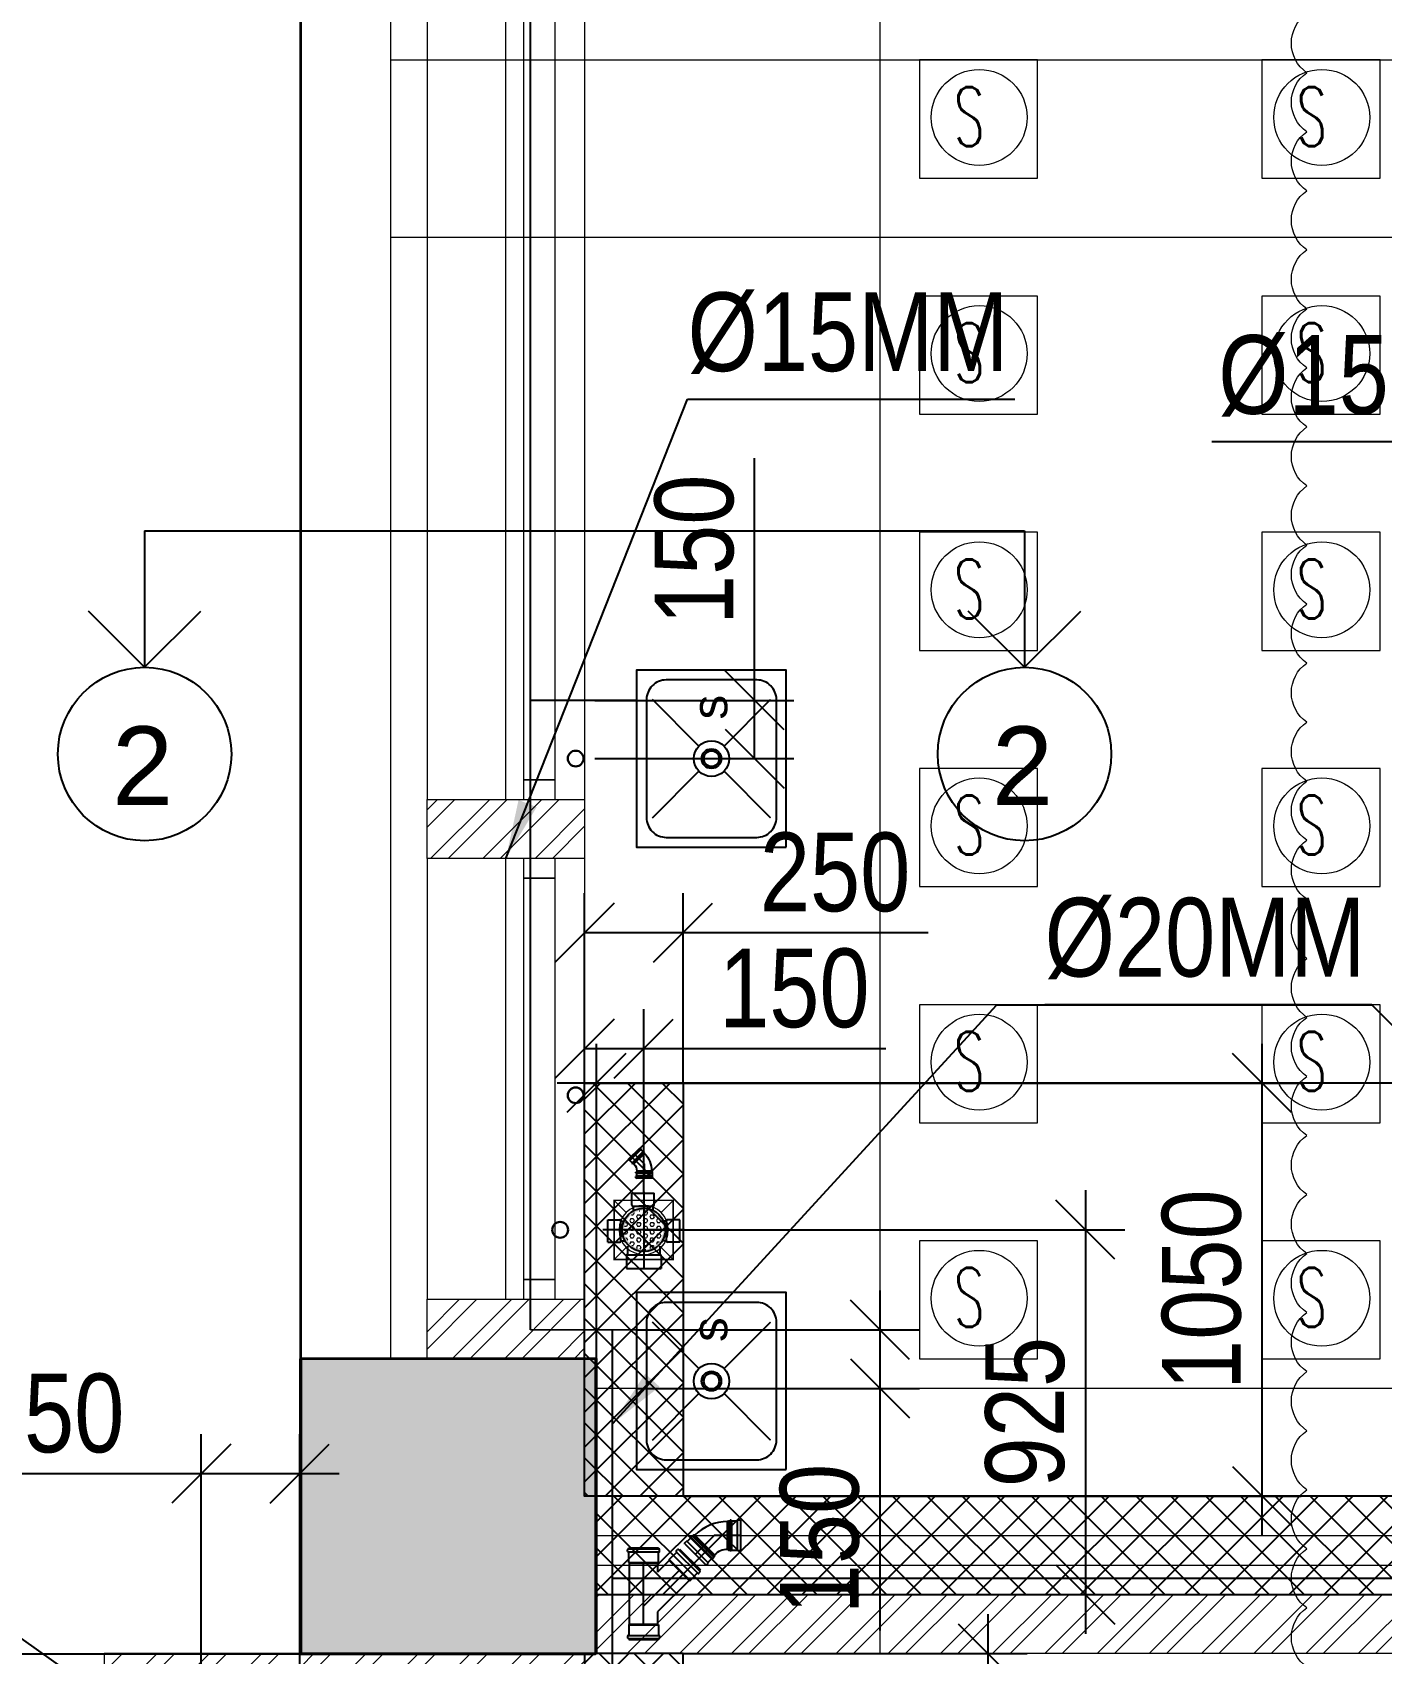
# Model space of a CAD drawing. Header units: inches. Extents: x 5899882 to 5988838, y -468923 to -96891.
# Drawn here: x 5957401 to 5960827, y -293920 to -289802 of the extents above; entities that cross this region are included whole.
import ezdxf
from ezdxf.enums import TextEntityAlignment as Align

# ---------------------------------------------------------------- set-up
doc = ezdxf.new("R2010")
doc.units = ezdxf.units.IN
doc.header["$MEASUREMENT"] = 0
doc.linetypes.add('1', pattern=[0])
doc.layers.get('Defpoints').update_dxf_attribs({"color": 8})
for name, color, linetype in [('0- SLC ARCH LAYOUT', 7, 'Continuous'), ('0- SLC DIMENSION', 7, 'Continuous'), ('0- SLC HIDE BOX & CUTOUT', 6, 'Continuous'), ('0-SLC RCC 2ND. FLOOR', 7, 'Continuous'), ('0-SLC-40 MM Waste water pipe', 3, 'Continuous'), ('0-SLC-75MM WASTE PIPE', 6, 'Continuous'), ('0-SLC-DOMESTIC LINE', 5, 'DOMESTIC_LINE'), ('0-SLC-Multi nahani trap', 6, 'Continuous'), ('0-SLC-Raised portion', 1, 'Continuous'), ('0-SLC-Toilet fixture', 5, 'Continuous')]:
    doc.layers.add(name, color=color, linetype=linetype)
for name, color, linetype, lineweight in [('0-SLC-100 mm Multi nahani trap jali', 253, 'Continuous', 13), ('ARCL-HATCH-B', 8, 'Continuous', 5), ('ARLC-COL', 8, 'Continuous', 30), ('ARLC-DIMF', 8, 'Continuous', 5), ('ARLC-DOOR-W', 8, 'Continuous', 5), ('ARLC-ELE0', 8, 'Continuous', 9), ('ARLC-FUR (NOMN)', 8, 'Continuous', 9), ('ARLC-FURN', 8, 'Continuous', 9), ('ARLC-HATCH-C', 8, 'Continuous', 5), ('ARLC-SINK', 8, 'Continuous', 9), ('ARLC-WALL', 8, 'Continuous', 15)]:
    doc.layers.add(name, color=color, linetype=linetype, lineweight=lineweight)
doc.styles.add('ARIAL', font='tahoma.ttf')
doc.styles.add('LT0050R', font='arial.ttf', dxfattribs={"height": 120})
doc.styles.add('RS', font='simplex8.shx', dxfattribs={"width": 0.6, "height": 150})
doc.styles.get("Standard").update_dxf_attribs({"font": 'arial.ttf'})
doc.styles.add('swis cn bt', font='swissc.ttf')
doc.linetypes.add('DOMESTIC_LINE', pattern='A,0.5,-0.2,["DWS",ARIAL,S=0.1,R=0,X=-0.1,Y=-0.05],-0.25', length=0.95)
doc.dimstyles.new('LT0050R', dxfattribs={"dimtxt": 120, "dimasz": 80, "dimexe": 80, "dimexo": 50, "dimgap": 80, "dimtad": 0, "dimdec": 0, "dimzin": 0, "dimdsep": 46, "dimtxsty": 'LT0050R', "dimblk": 'ARCHTICK', "dimcen": 1, "dimdle": 80, "dimclrd": 252, "dimclre": 252, "dimclrt": 240, "dimadec": 0, "dimazin": 0, "dimtfac": 1, "dimtdec": 0, "dimtofl": 0, "dimtmove": 1, "dimatfit": 3, "dimfxl": 1, "dimtolj": 1, "dimtzin": 0, "dimlwd": -1, "dimlwe": -1, "dimarcsym": 0})
doc.dimstyles.new('SLC', dxfattribs={"dimtxt": 200, "dimasz": 150, "dimexe": 100, "dimexo": 0, "dimgap": 50, "dimtad": 1, "dimdec": 0, "dimrnd": 5, "dimzin": 1, "dimdsep": 46, "dimtxsty": 'swis cn bt', "dimblk": 'OBLIQUE', "dimcen": 60, "dimdle": 100, "dimclrd": 256, "dimclre": 256, "dimclrt": 256, "dimazin": 0, "dimtfac": 1, "dimtdec": 0, "dimtofl": 0, "dimtmove": 0, "dimatfit": 3, "dimfxl": 0.18, "dimtolj": 1, "dimtzin": 0, "dimarcsym": 0})
pattern_1 = [(45, (-5806111.7, 109613.3), (-66.2912607, 66.2912607), []), (45, (-5806067.505, 109613.3), (-66.2912607, 66.2912607), [])]

# ---------------------------------------------------------------- blocks, each defined once
blk = doc.blocks.new('sk')
for p, q in [((5826975.9, -135444.1), (5827094.1, -135562.3)), ((5827157.8, -135562.3), (5827275.9, -135444.1)), ((5826975.9, -135744.1), (5827094.1, -135625.9)), ((5827157.8, -135625.9), (5827275.9, -135744.1))]:
    blk.add_line(p, q)
for radius in [45, 25]:
    blk.add_circle((5827125.9, -135594.1), radius)
at = {"layer": 'ARLC-SINK'}
blk.add_lwpolyline([(5826900.9, -135784.1), (5827350.9, -135784.1), (5827350.9, -135404.1), (5826900.9, -135404.1)], close=True, dxfattribs=at)
blk.add_lwpolyline([(5826975.9, -135759.1), (5827275.9, -135759.1, 0.414214), (5827325.9, -135709.1), (5827325.9, -135479.1, 0.414214), (5827275.9, -135429.1), (5826975.9, -135429.1, 0.414214), (5826925.9, -135479.1), (5826925.9, -135709.1, 0.414214)], format="xyb", close=True, dxfattribs=at)
blk.add_text('s', height=90, dxfattribs=at).set_placement((5827225.2, -135634.2))
blk = doc.blocks.new('A$C3DAD2E9A')
at = {"layer": 'ARCL-HATCH-B'}
h = blk.add_hatch(dxfattribs=at)
h.set_pattern_fill('ANSI32', color=256, scale=250)
h.set_pattern_definition(pattern_1)
h.paths.add_polyline_path([(13617.2, -17703.5), (13217.2, -17703.5), (13217.2, -17853.5), (13617.2, -17853.5)])
h = blk.add_hatch(dxfattribs=at)
h.set_pattern_fill('ANSI32', color=256, scale=250)
h.set_pattern_definition(pattern_1)
h.paths.add_polyline_path([(13617.2, -18973.5), (13217.2, -18973.5), (13217.2, -19123.5), (13617.2, -19123.5)])
h = blk.add_hatch(dxfattribs=at)
h.set_pattern_fill('ANSI32', color=256, scale=250)
h.set_pattern_definition(pattern_1)
h.paths.add_polyline_path([(16597.2, -19723.5), (13647.2, -19723.5), (13647.2, -19873.5), (16597.2, -19873.5)])
h = blk.add_hatch(dxfattribs=at)
h.set_pattern_fill('ANSI32', color=256, scale=250)
h.set_pattern_definition(pattern_1)
h.paths.add_polyline_path([(12897.2, -19873.5), (12397.2, -19873.5), (12397.2, -19998.5), (12897.2, -19998.5)])
h = blk.add_hatch(dxfattribs=at)
h.set_pattern_fill('ANSI32', color=256, scale=250)
h.set_pattern_definition(pattern_1)
h.paths.add_polyline_path([(13617.2, -19873.5), (12897.2, -19873.5), (12897.2, -19998.5), (13617.2, -19998.5)])
at = {"layer": 'ARLC-HATCH-C', "ltscale": 0.1}
h = blk.add_hatch(color=256, dxfattribs=at)
h.paths.add_polyline_path([(34047.2, -40173.5), (34797.2, -40173.5), (34797.2, -39823.5), (34247.2, -39823.5), (34047.2, -39823.5)])
h.paths.add_polyline_path([(11935.3, -19022.5), (11935.3, -19405.4), (12979.4, -19405.4), (12979.4, -19022.5)], flags=24)
h.paths.add_polyline_path([(11923.7, -32840.6), (11923.7, -33223.5), (12995.6, -33223.5), (12995.6, -32840.6)], flags=24)
h.paths.add_polyline_path([(11923.7, -39615.4), (11923.7, -39998.5), (12993.9, -39998.5), (12993.9, -39615.4)], flags=24)
blk.add_hatch(color=256, dxfattribs=at).paths.add_polyline_path([(12897.2, -19123.5), (12897.2, -19873.5), (13647.2, -19873.5), (13647.2, -19123.5)])
at = {"layer": 'ARLC-COL'}
blk.add_lwpolyline([(13647.2, -19123.5), (12897.2, -19123.5), (12897.2, -19873.5), (13647.2, -19873.5)], close=True, dxfattribs=at)
at = {"layer": 'ARLC-DIMF'}
blk.add_line((13647.2, -19573.5), (21497.2, -19573.5), dxfattribs=at)
blk.add_lwpolyline([(15451.1, -19907.3, -0.520567), (15451.1, -19757.3, -0.520567), (15451.1, -19607.3, -0.520567), (15451.1, -19457.3, -0.520567), (15451.1, -19307.3, -0.520567), (15451.1, -19157.3, -0.520567), (15451.1, -19007.3, -0.520567), (15451.1, -18857.3, -0.520567), (15451.1, -18707.3, -0.520567), (15451.1, -18557.3, -0.520567), (15451.1, -18407.3, -0.520567), (15451.1, -18257.3, -0.520567), (15451.1, -18107.3, -0.520567), (15451.1, -17957.3, -0.520567), (15451.1, -17807.3, -0.520567), (15451.1, -17657.3, -0.520567), (15451.1, -17507.3, -0.520567), (15451.1, -17357.3, -0.520567), (15451.1, -17207.3, -0.520567), (15451.1, -17057.3, -0.520567), (15451.1, -16907.3, -0.520567), (15451.1, -16757.3, -0.520567), (15451.1, -16607.3, -0.520567), (15451.1, -16457.3, -0.520567), (15451.1, -16307.3, -0.520567), (15451.1, -16157.3, -0.520567), (15451.1, -16007.3, -0.520567), (15451.1, -15857.3, -0.520567), (15451.1, -15707.3, -0.520567)], format="xyb", dxfattribs=at)
at = {"layer": 'ARLC-DOOR-W'}
for points in [[(13542.2, -14443.5), (13462.2, -14443.5), (13462.2, -17653.5), (13542.2, -17653.5)], [(13462.2, -17653.5), (13462.2, -17703.5), (13542.2, -17703.5), (13542.2, -17653.5)], [(13462.2, -17853.5), (13462.2, -17903.5), (13542.2, -17903.5), (13542.2, -17853.5)], [(13542.2, -17903.5), (13462.2, -17903.5), (13462.2, -18923.5), (13542.2, -18923.5)], [(13462.2, -18923.5), (13462.2, -18973.5), (13542.2, -18973.5), (13542.2, -18923.5)]]:
    blk.add_lwpolyline(points, close=True, dxfattribs=at)
at = {"layer": 'ARLC-ELE0'}
for p, q in [((12897.2, -12973.5), (12897.2, -19123.5)), ((12897.2, -12975), (12897.2, -19125)), ((13217.2, -14393.5), (13217.2, -17703.5)), ((13217.2, -17853.5), (13217.2, -18973.5))]:
    blk.add_line(p, q, dxfattribs=at)
at = {"layer": 'ARLC-ELE0', "ltscale": 0.006}
for p, q in [((13217.2, -14393.5), (13217.2, -17703.5)), ((13617.2, -14393.5), (13617.2, -17703.5)), ((13217.2, -17853.5), (13217.2, -18973.5)), ((13617.2, -17853.5), (13617.2, -18973.5))]:
    blk.add_line(p, q, dxfattribs=at)
at = {"layer": 'ARLC-FUR (NOMN)'}
for centre in [(14619.2, -15970.9), (15489.2, -15970.9), (14619.2, -16570.9), (15489.2, -16570.9), (14619.2, -17170.9), (15489.2, -17170.9), (14619.2, -17770.9), (15489.2, -17770.9), (14619.2, -18370.9), (15489.2, -18370.9), (14619.2, -18970.9), (15489.2, -18970.9)]:
    blk.add_circle(centre, 121.8, dxfattribs=at)
at = {"layer": 'ARLC-FURN'}
blk.add_line((14367.3, -12700), (14367.3, -19875), dxfattribs=at)
for points in [[(14467.3, -16125), (14767.3, -16125), (14767.3, -15825), (14467.3, -15825)], [(15337.3, -16125), (15637.3, -16125), (15637.3, -15825), (15337.3, -15825)], [(14467.3, -16725), (14767.3, -16725), (14767.3, -16425), (14467.3, -16425)], [(15337.3, -16725), (15637.3, -16725), (15637.3, -16425), (15337.3, -16425)], [(14467.3, -17325), (14767.3, -17325), (14767.3, -17025), (14467.3, -17025)], [(15337.3, -17325), (15637.3, -17325), (15637.3, -17025), (15337.3, -17025)], [(14467.3, -17925), (14767.3, -17925), (14767.3, -17625), (14467.3, -17625)], [(15337.3, -17925), (15637.3, -17925), (15637.3, -17625), (15337.3, -17625)], [(14467.3, -18525), (14767.3, -18525), (14767.3, -18225), (14467.3, -18225)], [(15337.3, -18525), (15637.3, -18525), (15637.3, -18225), (15337.3, -18225)], [(14467.3, -19125), (14767.3, -19125), (14767.3, -18825), (14467.3, -18825)], [(15337.3, -19125), (15637.3, -19125), (15637.3, -18825), (15337.3, -18825)]]:
    blk.add_lwpolyline(points, close=True, dxfattribs=at)
at = {"layer": 'ARLC-WALL', "ltscale": 0.005}
for p, q in [((13417.2, -17703.5), (13417.2, -14393.5)), ((13417.2, -18973.5), (13417.2, -17853.5))]:
    blk.add_line(p, q, dxfattribs=at)
at = {"layer": 'ARLC-WALL', "ltscale": 0.1}
for p, q in [((17797.2, -19723.5), (13647.2, -19723.5)), ((16747.2, -19873.5), (13647.2, -19873.5))]:
    blk.add_line(p, q, dxfattribs=at)
at = {"layer": 'ARLC-WALL'}
for points in [[(13217.2, -17703.5), (13617.2, -17703.5), (13617.2, -17853.5), (13217.2, -17853.5)], [(13217.2, -18973.5), (13617.2, -18973.5), (13617.2, -19123.5), (13217.2, -19123.5)], [(13617.2, -19873.5), (12397.2, -19873.5), (12397.2, -19998.5), (13617.2, -19998.5)]]:
    blk.add_lwpolyline(points, close=True, dxfattribs=at)
at = {"layer": 'ARLC-SINK', "rotation": 90}
for p in [(-121654.7, -5844725.9), (-121654.7, -5846307.2)]:
    blk.add_blockref('sk', p, dxfattribs=at)
at = {"layer": 'ARLC-FUR (NOMN)', "style": 'RS', "width": 0.6}
for p in [(14555, -16043.7), (15425, -16043.7), (14555, -16643.7), (15425, -16643.7), (14555, -17243.7), (15425, -17243.7), (14555, -17843.7), (15425, -17843.7), (14555, -18443.7), (15425, -18443.7), (14555, -19043.7), (15425, -19043.7)]:
    blk.add_text('S ', height=150, dxfattribs=at).set_placement(p)
blk = doc.blocks.new('sink22')
at = {"color": 0}
for p, q in [((-150, 150), (-31.8, 31.8)), ((-150, 150), (-31.8, 31.8)), ((31.8, 31.8), (150, 150)), ((31.8, 31.8), (150, 150)), ((-150, -150), (-31.8, -31.8)), ((-150, -150), (-31.8, -31.8)), ((31.8, -31.8), (150, -150)), ((31.8, -31.8), (150, -150))]:
    blk.add_line(p, q, dxfattribs=at)
blk.add_lwpolyline([(-225, -190), (225, -190), (225, 190), (-225, 190)], close=True, dxfattribs=at)
blk.add_lwpolyline([(-150, -165), (150, -165, 0.414214), (200, -115), (200, 115, 0.414214), (150, 165), (-150, 165, 0.414214), (-200, 115), (-200, -115, 0.414214)], format="xyb", close=True, dxfattribs=at)
for radius in [45, 45, 25, 25]:
    blk.add_circle((0, 0), radius, dxfattribs=at)
blk = doc.blocks.new('FD COVER')
at = {"layer": '0-SLC-100 mm Multi nahani trap jali'}
h = blk.add_hatch(color=1, dxfattribs=at)
h.paths.add_polyline_path([(52.4, 0, 1), (-52.4, 0, 1)])
h.paths.add_polyline_path([(-49.7, 0, -1), (49.7, 0, -1)], flags=16)
h = blk.add_hatch(dxfattribs=at)
h.set_pattern_fill('HEX', color=1, scale=45.193777, style=0)
h.set_pattern_definition([(0, (-4759.384, 4380.386), (0, 9.78474), [5.649222, -11.298444]), (120, (-4759.384, 4380.386), (-8.473833, -4.89237), [5.649222, -11.298444]), (60, (-4753.735, 4380.386), (-8.473833, 4.89237), [5.649222, -11.298444])])
h.paths.add_polyline_path([(-49.7, 0, 1), (49.7, 0, 1)])
at = {"layer": '0-SLC-100 mm Multi nahani trap jali', "color": 1, "ltscale": 3}
for p, q in [((-75, 75), (-44.2, 44.2)), ((75, 75), (44.2, 44.2)), ((-44.2, -44.2), (-75, -75)), ((44.2, -44.2), (75, -75))]:
    blk.add_line(p, q, dxfattribs=at)
at = {"layer": '0-SLC-100 mm Multi nahani trap jali', "color": 1, "ltscale": 3, "const_width": 3.75}
blk.add_lwpolyline([(-75, -75), (75, -75), (75, 75), (-75, 75)], close=True, dxfattribs=at)
at = {"layer": '0-SLC-100 mm Multi nahani trap jali', "color": 1, "ltscale": 3}
blk.add_circle((0, 0), 62.5, dxfattribs=at)
blk = doc.blocks.new('A$C52224D05')
at = {"layer": '0-SLC-Multi nahani trap', "linetype": 'Continuous'}
h = blk.add_hatch(color=256, dxfattribs=at)
h.paths.add_polyline_path([(58.1, 0, 1), (-57.9, 0, 1)])
h.paths.add_polyline_path([(-54.9, 0, -1), (55.1, 0, -1)], flags=16)
for p, q in [((-25.9, 91.4), (-25.9, 77.8)), ((31.1, 91.4), (-25.9, 91.4)), ((0, 103.7), (0, -103.7)), ((31.1, 91.4), (31.1, 77.8)), ((-25.9, 77.8), (-25.9, 60.2)), ((28.7, 57.9), (-23.6, 57.9)), ((-22.4, 57.9), (-22.4, 50.2)), ((27.6, 57.9), (27.6, 47.6)), ((31.1, 77.8), (31.1, 60.2)), ((63, -41.5), (63, 41.5)), ((65.5, 44), (74, 44)), ((74, 44), (97.8, 44)), ((97.8, -44), (97.8, 44)), ((-96.3, 0), (95.2, 0)), ((-78.2, 26.7), (-93.7, 26.7)), ((-93.7, -30.2), (-93.7, 26.7)), ((-62.6, 26.7), (-78.2, 26.7)), ((-60.3, -27.9), (-60.3, 24.4)), ((-60.3, 23.3), (-50.5, 23.3)), ((41.1, 41), (63, 41)), ((-78.2, -30.2), (-93.7, -30.2)), ((-62.6, -30.2), (-77.7, -30.2)), ((-60.3, -26.7), (-50.5, -26.7)), ((41.1, -41), (63, -41)), ((-25.9, -77.8), (-25.9, -60.2)), ((-25.9, -91.4), (-25.9, -77.8)), ((28.7, -57.9), (-23.6, -57.9)), ((-22.4, -57.9), (-22.4, -50.2)), ((27.6, -57.9), (27.6, -47.6)), ((31.1, -77.8), (31.1, -60.2)), ((31.1, -91.4), (31.1, -77.8)), ((65.5, -44), (74, -44)), ((74, -44), (97.8, -44)), ((31.1, -91.4), (-25.9, -91.4))]:
    blk.add_line(p, q, dxfattribs=at)
blk.add_circle((0.1, 0), 55, dxfattribs=at)
for centre, radius, start, end in [((-23.6, 60.2), 2.33, 180, 270), ((28.7, 60.2), 2.33, 270, 0), ((65.5, 41.5), 2.5, 90, 180), ((-62.6, 24.4), 2.33, 0, 90), ((-62.6, -27.9), 2.33, 270, 0), ((-23.6, -60.2), 2.33, 90, 180), ((28.7, -60.2), 2.33, 0, 90), ((65.5, -41.5), 2.5, 180, 270)]:
    blk.add_arc(centre, radius, start, end, dxfattribs=at)
blk = doc.blocks.new('A$C23A5667F')
at = {"color": 0}
for p, q in [((-192.7, 122), (-122, 192.7)), ((-190.9, 117.9), (-117.9, 190.9)), ((-183.9, 110.8), (-110.8, 183.9)), ((-119, 189.7), (-122, 192.7)), ((-110.8, 187.4), (-114.3, 190.9)), ((-86.9, 157.6), (-112, 182.7)), ((-189.7, 119), (-192.7, 122)), ((-187.4, 110.8), (-190.9, 114.3)), ((-157.6, 86.9), (-182.7, 112)), ((-157.3, 86.6), (-86.6, 157.3)), ((-153.8, 86.6), (-86.6, 153.8)), ((-86.6, 157), (-86.6, 153.8)), ((-86.6, 153.8), (19.7, 47.5)), ((-157, 86.6), (-153.8, 86.6)), ((-153.8, 86.6), (-114.7, 47.5)), ((-193.3, 50), (-197.5, 50)), ((-197.5, -50), (-197.5, 50)), ((-193.3, -51.7), (-193.3, 51.7)), ((-185.8, 54.2), (-190.8, 54.2)), ((-183.3, -51.7), (-183.3, 51.7)), ((-147.8, 50), (-183.3, 50)), ((-147.5, -50), (-147.5, 50)), ((-147.3, 49.8), (-145, 47.5)), ((-145, -47.5), (-145, 47.5)), ((63.4, 49.8), (61.2, 47.5)), ((61.2, -47.5), (61.2, 47.5)), ((63.7, -50), (63.7, 50)), ((64, 50), (99.5, 50)), ((99.5, -51.7), (99.5, 51.7)), ((102, 54.2), (107, 54.2)), ((109.5, -51.7), (109.5, 51.7)), ((109.5, 50), (113.7, 50)), ((113.7, -50), (113.7, 50)), ((-193.3, -50), (-197.5, -50)), ((-185.8, -54.2), (-190.8, -54.2)), ((-147.8, -50), (-183.3, -50)), ((-147.3, -49.8), (-145, -47.5)), ((63.4, -49.8), (61.2, -47.5)), ((64, -50), (99.5, -50)), ((102, -54.2), (107, -54.2)), ((109.5, -50), (113.7, -50))]:
    blk.add_line(p, q, dxfattribs=at)
at = {"color": 8}
for points in [[(-120.2, 120.2), (0, 0)], [(61.2, 0), (-145, 0)]]:
    blk.add_lwpolyline(points, dxfattribs=at)
at = {"color": 0}
for points in [[(-145, 47.5), (-114.7, 47.5)], [(19.7, 47.5), (61.2, 47.5)], [(61.2, -47.5), (-145, -47.5)]]:
    blk.add_lwpolyline(points, dxfattribs=at)
for centre, radius, start, end in [((-116.1, 189.2), 2.5, 45, 135), ((-112.6, 185.6), 2.5, 315, 45), ((-189.2, 116.1), 2.5, 135, 225), ((-185.6, 112.6), 2.5, 225, 315), ((-87.5, 157), 0.833, 0, 45), ((-157, 87.5), 0.833, 225, 270), ((-190.8, 51.7), 2.5, 90, 180), ((-185.8, 51.7), 2.5, 0, 90), ((-147.8, 49.2), 0.833, 45, 90), ((64, 49.2), 0.833, 90, 135), ((102, 51.7), 2.5, 90, 180), ((107, 51.7), 2.5, 0, 90), ((-190.8, -51.7), 2.5, 180, 270), ((-185.8, -51.7), 2.5, 270, 0), ((-147.8, -49.2), 0.833, 270, 315), ((64, -49.2), 0.833, 225, 270), ((102, -51.7), 2.5, 180, 270), ((107, -51.7), 2.5, 270, 0)]:
    blk.add_arc(centre, radius, start, end, dxfattribs=at)
blk = doc.blocks.new('1248')
at = {"color": 0}
for p, q in [((-21.4, 74.3), (-74.3, 21.4)), ((-15.6, 68.6), (-68.6, 15.6)), ((-57.9, 4.9), (-4.9, 57.9)), ((-1.5, 54.5), (-54.5, 1.5)), ((-52.1, -0.9), (1, 52.1)), ((-52.1, -0.9), (1, 52.1)), ((0.8, 49.3), (-49.3, -0.8)), ((-21.4, 74.3), (-19.5, 75)), ((-19.5, 75), (-15, 70.5)), ((-15.6, 68.6), (-15, 70.5)), ((-4.9, 57.9), (-15.6, 68.6)), ((-4.9, 57.9), (-3, 58.5)), ((-3, 58.5), (-0.9, 56.5)), ((-1.5, 54.5), (-0.9, 56.5)), ((1, 52.1), (-1.5, 54.5)), ((0.8, 49.3), (1, 52.1)), ((-74.3, 21.4), (-75, 19.5)), ((-75, 19.5), (-70.6, 15)), ((-68.6, 15.6), (-70.6, 15)), ((-57.9, 4.9), (-68.6, 15.6)), ((-57.9, 4.9), (-58.5, 3)), ((-58.5, 3), (-56.5, 0.9)), ((-54.5, 1.5), (-56.5, 0.9)), ((-52.1, -0.9), (-54.5, 1.5)), ((34.2, -35.4), (34.3, 35.4)), ((34.3, 35.4), (36.2, 37.5)), ((36.2, 37.5), (39.6, 37.5)), ((36.2, 37.5), (36.2, -37.5)), ((36.2, 37.5), (36.2, -37.5)), ((39.6, 37.5), (40.5, 39.3)), ((39.6, -37.5), (39.6, 37.5)), ((43.5, 39.3), (40.5, 39.3)), ((44.4, 37.5), (43.5, 39.3)), ((44.4, 37.5), (59.5, 37.5)), ((44.4, 37.5), (44.4, -37.5)), ((59.5, 37.5), (60.5, 39.3)), ((59.5, -37.5), (59.5, 37.5)), ((66.8, 39.3), (60.5, 39.3)), ((66.8, 39.3), (67.8, 37.5)), ((67.8, -37.5), (67.8, 37.5)), ((-49.3, -0.8), (-52.1, -0.9)), ((34.2, -35.4), (36.2, -37.5)), ((36.2, -37.5), (39.6, -37.5)), ((39.6, -37.5), (40.5, -39.3)), ((43.5, -39.3), (40.5, -39.3)), ((44.4, -37.5), (43.5, -39.3)), ((44.4, -37.5), (59.5, -37.5)), ((59.5, -37.5), (60.5, -39.3)), ((66.8, -39.3), (60.5, -39.3)), ((67.8, -37.5), (66.8, -39.3))]:
    blk.add_line(p, q, dxfattribs=at)
at = {"color": 8}
blk.add_lwpolyline([(-47.9, 47.9), (0, 0), (67.8, 0)], dxfattribs=at)
at = {"color": 0}
for major_axis, start_param, end_param in [((0, 47.3), 2.356166, 3.141564), ((0, 118.1), 2.356191, 3.14159)]:
    blk.add_ellipse((34.3, 82.7), major_axis=major_axis, ratio=1, start_param=start_param, end_param=end_param, dxfattribs=at)
blk = doc.blocks.new('A$C77C3199A')
at = {"layer": 'ARLC-HATCH-C', "ltscale": 0.1}
h = blk.add_hatch(color=0, dxfattribs=at)
h.paths.add_polyline_path([(34045, -40175), (34795, -40175), (34795, -39825), (34245, -39825), (34045, -39825)])
h.paths.add_polyline_path([(11933.1, -19024), (11933.1, -19406.9), (12977.2, -19406.9), (12977.2, -19024)], flags=24)
h.paths.add_polyline_path([(11921.5, -32842.1), (11921.5, -33225), (12993.4, -33225), (12993.4, -32842.1)], flags=24)
h.paths.add_polyline_path([(11921.5, -39616.9), (11921.5, -40000), (12991.7, -40000), (12991.7, -39616.9)], flags=24)
blk.add_hatch(color=0, dxfattribs=at).paths.add_polyline_path([(12895, -19125), (12895, -19875), (13645, -19875), (13645, -19125)])
at = {"layer": 'ARLC-COL', "color": 0}
blk.add_lwpolyline([(13645, -19125), (12895, -19125), (12895, -19875), (13645, -19875)], close=True, dxfattribs=at)
at = {"layer": 'ARLC-WALL', "color": 30}
for p, q in [((12895, -19125), (12895, -12975)), ((13125, -19125), (13125, -12975)), ((13125, -15825), (21645, -15825)), ((13125, -16275), (21645, -16275)), ((21645, -19200), (13645, -19200)), ((21645, -19650), (13645, -19650))]:
    blk.add_line(p, q, dxfattribs=at)
blk = doc.blocks.new('_OBLIQUE')
at = {"color": 0, "linetype": 'ByBlock'}
blk.add_line((-0.5, -0.5), (0.5, 0.5), dxfattribs=at)
blk = doc.blocks.new('*D279')
at = {"layer": '0- SLC DIMENSION', "lineweight": -2, "transparency": 16777216}
for p, q in [((5959827.5, -293820), (5959827.5, -297020)), ((5959053.3, -293920), (5959927.5, -293920)), ((5959053.3, -296920), (5959927.5, -296920))]:
    blk.add_line(p, q, dxfattribs=at)
at = {"layer": 'Defpoints', "color": 0, "transparency": 16777216}
for p in [(5959053.3, -293920), (5959053.3, -296920), (5959827.5, -296920)]:
    blk.add_point(p, dxfattribs=at)
at = {"layer": '0- SLC DIMENSION', "lineweight": -2, "transparency": 16777216, "xscale": 150, "yscale": 150, "zscale": 150}
for p, rotation in [((5959827.5, -293920), 90), ((5959827.5, -296920), 270)]:
    blk.add_blockref('_OBLIQUE', p, dxfattribs=dict(at, rotation=rotation))
at = {"layer": '0- SLC DIMENSION', "transparency": 16777216, "insert": (5959675, -295420), "char_height": 200, "attachment_point": 5, "rotation": 90, "style": 'swis cn bt'}
blk.add_mtext('\\A1;3000', dxfattribs=at)
blk = doc.blocks.new('*D281')
at = {"layer": '0- SLC DIMENSION', "lineweight": -2, "transparency": 16777216}
for p, q in [((5960523.4, -292370.8), (5960523.4, -293620)), ((5959053.3, -292470.8), (5960623.4, -292470.8)), ((5959053.3, -293520), (5960623.4, -293520))]:
    blk.add_line(p, q, dxfattribs=at)
at = {"layer": 'Defpoints', "color": 0, "transparency": 16777216}
for p in [(5959053.3, -292470.8), (5959053.3, -293520), (5960523.4, -293520)]:
    blk.add_point(p, dxfattribs=at)
at = {"layer": '0- SLC DIMENSION', "lineweight": -2, "transparency": 16777216, "xscale": 150, "yscale": 150, "zscale": 150}
for p, rotation in [((5960523.4, -292470.8), 90), ((5960523.4, -293520), 270)]:
    blk.add_blockref('_OBLIQUE', p, dxfattribs=dict(at, rotation=rotation))
at = {"layer": '0- SLC DIMENSION', "transparency": 16777216, "insert": (5960370.7, -292995.4), "char_height": 200, "attachment_point": 5, "rotation": 90, "style": 'swis cn bt'}
blk.add_mtext('\\A1;1050', dxfattribs=at)
blk = doc.blocks.new('*D282')
at = {"layer": '0- SLC DIMENSION', "lineweight": -2, "transparency": 16777216}
for p, q in [((5958803.3, -292470.8), (5958803.3, -291988.5)), ((5959053.3, -292470.8), (5959053.3, -291988.5)), ((5958803.3, -292088.5), (5959153.3, -292088.5)), ((5959053.3, -292088.5), (5959675.8, -292088.5))]:
    blk.add_line(p, q, dxfattribs=at)
at = {"layer": 'Defpoints', "color": 0, "transparency": 16777216}
for p in [(5958803.3, -292088.5), (5958803.3, -292470.8), (5959053.3, -292470.8)]:
    blk.add_point(p, dxfattribs=at)
at = {"layer": '0- SLC DIMENSION', "lineweight": -2, "transparency": 16777216, "xscale": 150, "yscale": 150, "zscale": 150}
for p, rotation in [((5958803.3, -292088.5), 180.0000006919836), ((5959053.3, -292088.5), 6.919835904284354e-07)]:
    blk.add_blockref('_OBLIQUE', p, dxfattribs=dict(at, rotation=rotation))
at = {"layer": '0- SLC DIMENSION', "transparency": 16777216, "insert": (5959439.5, -291935.7), "char_height": 200, "attachment_point": 5, "rotation": 0, "style": 'swis cn bt'}
blk.add_mtext('\\A1;250', dxfattribs=at)
blk = doc.blocks.new('*D283')
at = {"layer": '0- SLC DIMENSION', "lineweight": -2, "transparency": 16777216}
for p, q in [((5960075, -292743.1), (5960075, -293870)), ((5958953.3, -292843.1), (5960175, -292843.1)), ((5958953.1, -293770), (5960175, -293770))]:
    blk.add_line(p, q, dxfattribs=at)
at = {"layer": 'Defpoints', "color": 0, "transparency": 16777216}
for p in [(5958953.3, -292843.1), (5958953.1, -293770), (5960075, -293770)]:
    blk.add_point(p, dxfattribs=at)
at = {"layer": '0- SLC DIMENSION', "lineweight": -2, "transparency": 16777216, "xscale": 150, "yscale": 150, "zscale": 150}
for p, rotation in [((5960075, -292843.1), 90), ((5960075, -293770), 270)]:
    blk.add_blockref('_OBLIQUE', p, dxfattribs=dict(at, rotation=rotation))
at = {"layer": '0- SLC DIMENSION', "transparency": 16777216, "insert": (5959922.2, -293306.6), "char_height": 200, "attachment_point": 5, "rotation": 90, "style": 'swis cn bt'}
blk.add_mtext('\\A1;925', dxfattribs=at)
blk = doc.blocks.new('*D284')
at = {"layer": '0- SLC DIMENSION', "lineweight": -2, "transparency": 16777216}
for p, q in [((5958803.3, -292749.9), (5958803.3, -292283)), ((5958953.3, -292749.9), (5958953.3, -292283)), ((5958803.3, -292383), (5959053.3, -292383)), ((5958953.3, -292383), (5959568.5, -292383))]:
    blk.add_line(p, q, dxfattribs=at)
at = {"layer": 'Defpoints', "color": 0, "transparency": 16777216}
for p in [(5958803.3, -292383), (5958803.3, -292749.9), (5958953.3, -292749.9)]:
    blk.add_point(p, dxfattribs=at)
at = {"layer": '0- SLC DIMENSION', "lineweight": -2, "transparency": 16777216, "xscale": 150, "yscale": 150, "zscale": 150, "rotation": 180}
blk.add_blockref('_OBLIQUE', (5958803.3, -292383), dxfattribs=at)
at = {"layer": '0- SLC DIMENSION', "lineweight": -2, "transparency": 16777216, "xscale": 150, "yscale": 150, "zscale": 150}
blk.add_blockref('_OBLIQUE', (5958953.3, -292383), dxfattribs=at)
at = {"layer": '0- SLC DIMENSION', "transparency": 16777216, "insert": (5959335.9, -292230.3), "char_height": 200, "attachment_point": 5, "style": 'swis cn bt'}
blk.add_mtext('\\A1;150', dxfattribs=at)
blk = doc.blocks.new('*D290')
at = {"layer": '0- SLC DIMENSION', "lineweight": -2, "transparency": 16777216}
for p, q in [((5958833.3, -293520), (5958833.3, -292370.8)), ((5966583.3, -293520), (5966583.3, -292370.8)), ((5966683.3, -292470.8), (5958733.3, -292470.8))]:
    blk.add_line(p, q, dxfattribs=at)
at = {"layer": 'Defpoints', "color": 0, "transparency": 16777216}
for p in [(5958833.3, -292470.8), (5958833.3, -293520), (5966583.3, -293520)]:
    blk.add_point(p, dxfattribs=at)
at = {"layer": '0- SLC DIMENSION', "lineweight": -2, "transparency": 16777216, "xscale": 150, "yscale": 150, "zscale": 150}
for p, rotation in [((5958833.3, -292470.8), 180.0000000000275), ((5966583.3, -292470.8), 2.749800387391588e-11)]:
    blk.add_blockref('_OBLIQUE', p, dxfattribs=dict(at, rotation=rotation))
at = {"layer": '0- SLC DIMENSION', "transparency": 16777216, "insert": (5962708.3, -292318.2), "char_height": 200, "attachment_point": 5, "style": 'swis cn bt'}
blk.add_mtext('\\A1;7750', dxfattribs=at)
blk = doc.blocks.new('_ArchTick')
at = {"color": 0, "linetype": 'ByBlock', "const_width": 0.15}
blk.add_lwpolyline([(-0.5, -0.5), (0.5, 0.5)], dxfattribs=at)
blk = doc.blocks.new('*D360')
at = {"layer": '0- SLC DIMENSION', "lineweight": -2, "transparency": 16777216}
for p, q in [((5957136, -293921.5), (5957136, -292761.7)), ((5957136, -294420), (5957136, -293821.5)), ((5958078.9, -293921.5), (5957036, -293921.5)), ((5957905.9, -294420), (5957036, -294420))]:
    blk.add_line(p, q, dxfattribs=at)
at = {"layer": 'Defpoints', "color": 0, "transparency": 16777216}
for p in [(5958078.9, -293921.5), (5957136, -294420), (5957905.9, -294420)]:
    blk.add_point(p, dxfattribs=at)
at = {"layer": '0- SLC DIMENSION', "lineweight": -2, "transparency": 16777216, "xscale": 150, "yscale": 150, "zscale": 150}
for p, rotation in [((5957136, -293921.5), 90), ((5957136, -294420), 270)]:
    blk.add_blockref('_OBLIQUE', p, dxfattribs=dict(at, rotation=rotation))
at = {"layer": '0- SLC DIMENSION', "transparency": 16777216, "insert": (5956983.5, -292998.6), "char_height": 200, "attachment_point": 5, "rotation": 90, "style": 'swis cn bt'}
blk.add_mtext('\\A1;500', dxfattribs=at)
blk = doc.blocks.new('*D364')
at = {"layer": '0- SLC DIMENSION', "lineweight": -2, "transparency": 16777216}
for p, q in [((5957829.7, -294045), (5957829.7, -293363)), ((5958079.7, -294045), (5958079.7, -293363)), ((5957829.7, -293463), (5957207.2, -293463)), ((5958179.7, -293463), (5957829.7, -293463))]:
    blk.add_line(p, q, dxfattribs=at)
at = {"layer": 'Defpoints', "color": 0, "transparency": 16777216}
for p in [(5957829.7, -293463), (5957829.7, -294045), (5958079.7, -294045)]:
    blk.add_point(p, dxfattribs=at)
at = {"layer": '0- SLC DIMENSION', "lineweight": -2, "transparency": 16777216, "xscale": 150, "yscale": 150, "zscale": 150}
for p, rotation in [((5957829.7, -293463), 180.0000000000267), ((5958079.7, -293463), 2.669864329618576e-11)]:
    blk.add_blockref('_OBLIQUE', p, dxfattribs=dict(at, rotation=rotation))
at = {"layer": '0- SLC DIMENSION', "transparency": 16777216, "insert": (5957443.5, -293310.2), "char_height": 200, "attachment_point": 5, "style": 'swis cn bt'}
blk.add_mtext('\\A1;250', dxfattribs=at)
blk = doc.blocks.new('*D558')
at = {"layer": '0- SLC DIMENSION', "lineweight": -2, "transparency": 16777216}
for p, q in [((5959553.4, -292997.6), (5959553.4, -293246.5)), ((5958935.5, -293097.6), (5959653.4, -293097.6)), ((5958935.5, -293246.5), (5959653.4, -293246.5)), ((5959553.4, -293246.5), (5959553.4, -293861.7))]:
    blk.add_line(p, q, dxfattribs=at)
at = {"layer": 'Defpoints', "color": 0, "transparency": 16777216}
for p in [(5958935.5, -293097.6), (5958935.5, -293246.5), (5959553.4, -293246.5)]:
    blk.add_point(p, dxfattribs=at)
at = {"layer": '0- SLC DIMENSION', "lineweight": -2, "transparency": 16777216, "xscale": 150, "yscale": 150, "zscale": 150}
for p, rotation in [((5959553.4, -293097.6), 90), ((5959553.4, -293246.5), 270)]:
    blk.add_blockref('_OBLIQUE', p, dxfattribs=dict(at, rotation=rotation))
at = {"layer": '0- SLC DIMENSION', "transparency": 16777216, "insert": (5959400.7, -293629.1), "char_height": 200, "attachment_point": 5, "rotation": 90, "style": 'swis cn bt'}
blk.add_mtext('\\A1;150', dxfattribs=at)
blk = doc.blocks.new('*D559')
at = {"layer": '0- SLC DIMENSION', "lineweight": -2, "transparency": 16777216}
for p, q in [((5959235, -291498.5), (5959235, -290883.3)), ((5959235, -291646.3), (5959235, -291398.5)), ((5958829, -291498.5), (5959335, -291498.5)), ((5958828.9, -291646.3), (5959335, -291646.3))]:
    blk.add_line(p, q, dxfattribs=at)
at = {"layer": 'Defpoints', "color": 0, "transparency": 16777216}
for p in [(5958829, -291498.5), (5958828.9, -291646.3), (5959235, -291646.3)]:
    blk.add_point(p, dxfattribs=at)
at = {"layer": '0- SLC DIMENSION', "lineweight": -2, "transparency": 16777216, "xscale": 150, "yscale": 150, "zscale": 150}
for p, rotation in [((5959235, -291498.5), 90), ((5959235, -291646.3), 270)]:
    blk.add_blockref('_OBLIQUE', p, dxfattribs=dict(at, rotation=rotation))
at = {"layer": '0- SLC DIMENSION', "transparency": 16777216, "insert": (5959082.3, -291115.9), "char_height": 200, "attachment_point": 5, "rotation": 90, "style": 'swis cn bt'}
blk.add_mtext('\\A1;150', dxfattribs=at)

msp = doc.modelspace()

# ---------------------------------------------------------------- block references
at = {"layer": '0- SLC ARCH LAYOUT'}
msp.add_blockref('A$C3DAD2E9A', (5945186.1, -274046.5), dxfattribs=at)

# ---------------------------------------------------------------- next in the draw order: hatches: boundary and pattern name
at = {"layer": '0-SLC-Raised portion'}
h = msp.add_hatch(dxfattribs=at)
h.set_pattern_fill('ANSI37', color=4, scale=500, angle=450)
h.set_pattern_definition([(135, (3184456.18, -895598.71), (-44.1941738, -44.1941738), []), (225, (3184456.18, -895598.71), (44.1941738, -44.1941738), [])])
h.paths.add_polyline_path([(5958803.3, -292470.8), (5959053.3, -292470.8), (5959053.3, -293520), (5958803.3, -293520)])
h = msp.add_hatch(dxfattribs=at)
h.set_pattern_fill('ANSI37', color=4, scale=500, angle=360)
h.set_pattern_definition([(45, (5360764.103, 2480449.64), (-44.1941738, 44.1941738), []), (135, (5360764.103, 2480449.64), (-44.1941738, -44.1941738), [])])
h.paths.add_polyline_path([(5966583.3, -293770), (5966583.3, -293520), (5958833.3, -293520), (5958833.3, -293770)])
h = msp.add_hatch(dxfattribs=at)
h.set_pattern_fill('ANSI37', color=256, scale=500, angle=450)
h.set_pattern_definition([(135, (3184456.18, -901097.21), (-44.1941738, -44.1941738), []), (225, (3184456.18, -901097.21), (44.1941738, -44.1941738), [])])
h.paths.add_polyline_path([(5958803.3, -296920), (5959053.3, -296920), (5959053.3, -293920), (5958803.3, -293920)])

# ---------------------------------------------------------------- next in the draw order: linework, layer by layer
at = {"layer": '0-SLC-40 MM Waste water pipe', "lineweight": 30}
for centre in [(5958780.6, -291646.3), (5959125.5, -291646.5), (5958780.5, -292501.7), (5958741.3, -292843.5), (5959125.5, -293227.8)]:
    msp.add_circle(centre, 20, dxfattribs=at)
at = {"layer": '0-SLC-DOMESTIC LINE', "color": 5, "linetype": '1', "const_width": 5}
for points in [[(5958665.5, -293097.6), (5958665.5, -288546.4)], [(5958874, -293728.5), (5966786.5, -293728.5), (5966786.5, -290395.5), (5966901.8, -290395.5), (5966901.8, -290296.2)], [(5958665.5, -291498.5), (5958935.5, -291498.5)], [(5958665.5, -293097.6), (5958935.5, -293097.6)], [(5958728.3, -294071.5), (5958874, -294071.5), (5958874, -293097.6)]]:
    msp.add_lwpolyline(points, dxfattribs=at)
at = {"layer": '0-SLC-Raised portion'}
for p, q in [((5957686, -291067.5), (5959920.5, -291067.5)), ((5957686, -291067.5), (5957686, -291414.5)), ((5959920.5, -291067.5), (5959920.5, -291414.5)), ((5957686, -291414.5), (5957543.2, -291271.7)), ((5957686, -291414.5), (5957828.9, -291271.7)), ((5959920.5, -291414.5), (5959777.7, -291271.7)), ((5959920.5, -291414.5), (5960063.4, -291271.7))]:
    msp.add_line(p, q, dxfattribs=at)
at = {"layer": '0-SLC-Raised portion', "color": 4}
for points in [[(5958803.3, -292470.8), (5959053.3, -292470.8), (5959053.3, -293520), (5958803.3, -293520)], [(5966583.3, -293770), (5966583.3, -293520), (5958833.3, -293520), (5958833.3, -293770)]]:
    msp.add_lwpolyline(points, close=True, dxfattribs=at)
at = {"layer": '0-SLC-Raised portion'}
msp.add_lwpolyline([(5958803.3, -296920), (5959053.3, -296920), (5959053.3, -293920), (5958803.3, -293920)], close=True, dxfattribs=at)
for centre in [(5957686, -291634.8), (5959920.5, -291634.8)]:
    msp.add_circle(centre, 220.3, dxfattribs=at)

# ---------------------------------------------------------------- next in the draw order: block references
at = {"layer": '0-SLC RCC 2ND. FLOOR'}
msp.add_blockref('A$C77C3199A', (5945186.1, -274046.5), dxfattribs=at)
at = {"layer": '0-SLC-100 mm Multi nahani trap jali', "lineweight": -3, "xscale": -1, "rotation": 180}
msp.add_blockref('FD COVER', (5958953.3, -292843.8), dxfattribs=at)
at = {"layer": '0-SLC-40 MM Waste water pipe', "lineweight": 30, "xscale": -0.5333650478352798, "yscale": 0.5333650478352798, "zscale": 0.5333650478352798, "rotation": 89.99323768151929}
msp.add_blockref('1248', (5958954.7, -292675.8), dxfattribs=at)
at = {"layer": '0-SLC-75MM WASTE PIPE'}
for name, p, xscale, yscale, zscale, rotation in [('1248', (5959132.2, -293620.1), 1.000059464691146, 1.000059464691146, 1.000059464691146, 225.0024565101189), ('A$C23A5667F', (5958953.1, -293799.2), 0.75, 0.75, 0.75, 269.9994501132429)]:
    msp.add_blockref(name, p, dxfattribs=dict(at, xscale=xscale, yscale=yscale, zscale=zscale, rotation=rotation))
at = {"layer": '0-SLC-Multi nahani trap', "linetype": 'Continuous', "extrusion": (0, 0, -1), "xscale": -1, "zscale": -1, "rotation": 90}
msp.add_blockref('A$C52224D05', (-5958953.3, -292843.7), dxfattribs=at)
at = {"layer": '0-SLC-Toilet fixture', "color": 140, "rotation": 90}
for p in [(5959125.5, -291646.5), (5959125.5, -293227.8)]:
    msp.add_blockref('sink22', p, dxfattribs=at)

# ---------------------------------------------------------------- next in the draw order: texts
at = {"layer": '0-SLC-DOMESTIC LINE', "linetype": '1', "char_height": 200, "width": 687.595}
for s, insert, attachment_point in [('{\\fSwis721 Cn BT|b0|i0|c0|p34;%%C15MM}', (5959064.9, -290462), 1), ('{\\fSwis721 Cn BT|b0|i0|c0|p34;%%C15MM}', (5961227.2, -290570.5), 3), ('{\\fSwis721 Cn BT|b0|i0|c0|p34;%%C20MM}', (5959971.7, -292000), 1)]:
    msp.add_mtext(s, dxfattribs=dict(at, insert=insert, attachment_point=attachment_point))
at = {"layer": '0-SLC-Raised portion'}
for p in [(5957680.9, -291824.5), (5959915.4, -291824.5)]:
    msp.add_text('2', height=200, dxfattribs=at).set_placement(p, align=Align.BOTTOM_CENTER)

# ---------------------------------------------------------------- next in the draw order: dimensions: what is measured, and where the dimension line sits
at = {"layer": '0- SLC DIMENSION', "color": 1}
for base, p1, p2, angle, picture, middle, dimtype in [((5959235, -291646.3), (5958829, -291498.5), (5958828.9, -291646.3), 90, '*D559', (5959235, -291115.9), 160), ((5958803.3, -292088.5), (5959053.3, -292470.8), (5958803.3, -292470.8), 180, '*D282', (5959439.5, -292088.5), 161)]:
    dim = msp.add_linear_dim(base=base, p1=p1, p2=p2, angle=angle, dimstyle='SLC', dxfattribs=at)
    dim.commit()
    dim.dimension.update_dxf_attribs({"geometry": picture, "text_midpoint": middle, "dimtype": dimtype})
dim = msp.add_linear_dim(base=(5958803.3, -292383), p1=(5958953.3, -292749.9), p2=(5958803.3, -292749.9), dimstyle='SLC', dxfattribs=at)
dim.commit()
dim.dimension.update_dxf_attribs({"geometry": '*D284', "text_midpoint": (5959335.9, -292383), "dimtype": 160})
for p1, p2, distance, picture, middle in [((5966583.3, -293520), (5958833.3, -293520), -1049.2, '*D290', (5962708.3, -292318.2)), ((5959053.3, -292470.8), (5959053.3, -293520), 1470.1, '*D281', (5960370.7, -292995.4)), ((5958079.7, -294045), (5957829.7, -294045), -582.1, '*D364', (5957443.5, -293310.2))]:
    dim = msp.add_aligned_dim(p1=p1, p2=p2, distance=distance, dimstyle='SLC', dxfattribs=at)
    dim.commit()
    dim.dimension.update_dxf_attribs({"geometry": picture, "text_midpoint": middle})
at = {"layer": '0- SLC DIMENSION'}
dim = msp.add_linear_dim(base=(5957136, -294420.0268), p1=(5958078.8662, -293921.5281), p2=(5957905.9011, -294420.0268), angle=270, dimstyle='SLC', override={"dimfxl": 0}, dxfattribs=at)
dim.commit()
dim.dimension.update_dxf_attribs({"geometry": '*D360', "text_midpoint": (5957136, -292998.6003), "dimtype": 160})
at = {"layer": '0- SLC DIMENSION', "color": 1}
for base, p1, p2, picture, middle in [((5960075, -293770), (5958953.3, -292843.1), (5958953.1, -293770), '*D283', (5959922.2, -293306.6)), ((5959553.4, -293246.5), (5958935.5, -293097.6), (5958935.5, -293246.5), '*D558', (5959400.7, -293629.1)), ((5959827.5, -296920), (5959053.3, -293920), (5959053.3, -296920), '*D279', (5959675, -295420))]:
    dim = msp.add_linear_dim(base=base, p1=p1, p2=p2, angle=90, dimstyle='SLC', dxfattribs=at)
    dim.commit()
    dim.dimension.update_dxf_attribs({"geometry": picture, "text_midpoint": middle})

# ---------------------------------------------------------------- next in the draw order: leaders
at = {"layer": '0- SLC HIDE BOX & CUTOUT'}
msp.add_leader([(5957698.9, -294112.5), (5957032.5, -293641), (5956498.2, -293641)], dimstyle='LT0050R', override={"dimasz": 200, "dimclrd": 256, "dimfxl": 160}, dxfattribs=at)
at = {"layer": '0-SLC-DOMESTIC LINE', "linetype": '1'}
for points in [[(5958603.3, -291900), (5959064.9, -290733.5), (5959896, -290733.5)], [(5961626.5, -291648), (5961227.2, -290842), (5960396, -290842)], [(5958874, -293336), (5959850.5, -292271.5), (5960802.8, -292271.5)], [(5961626.5, -293106), (5960802.8, -292271.5), (5959971.7, -292271.5)], [(5960940.1, -293728.5), (5960773.6, -294245), (5959942.4, -294245)]]:
    msp.add_leader(points, dimstyle='SLC', override={"dimgap": 50, "dimtad": 0, "dimfxlon": 1}, dxfattribs=at)

doc.saveas('drawing.dxf')
